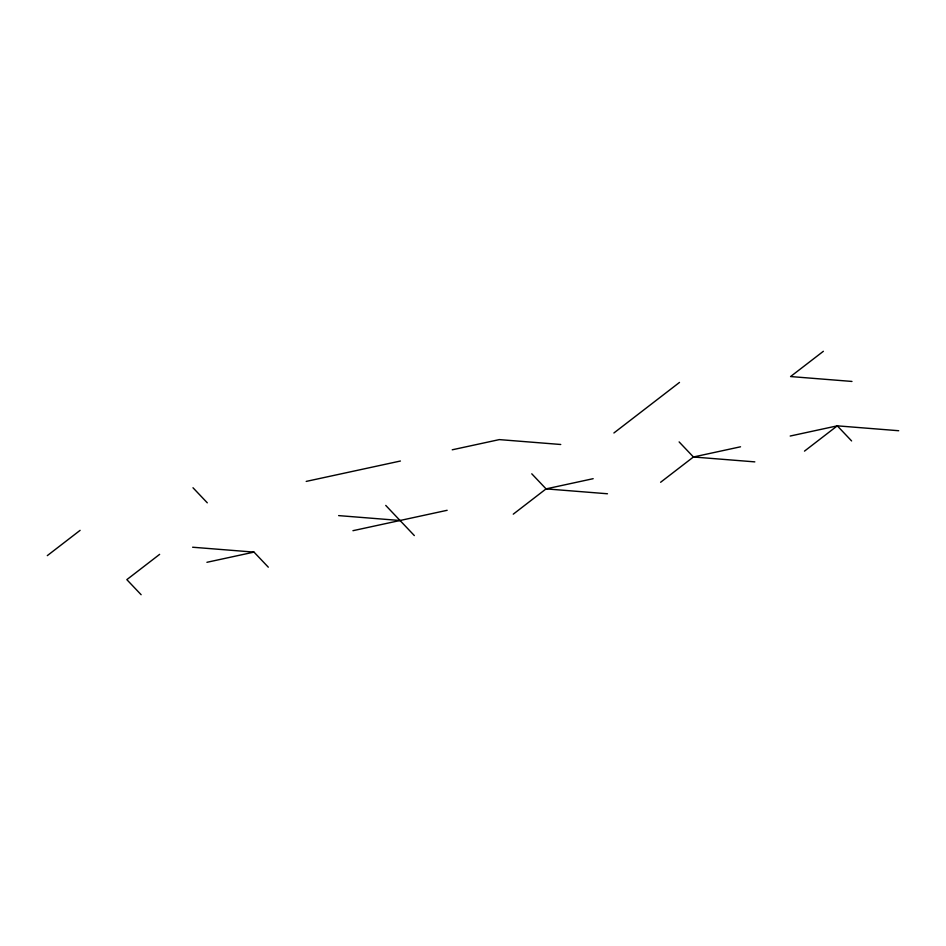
<?xml version="1.0" encoding="UTF-8"?>
<svg xmlns="http://www.w3.org/2000/svg" width="946" height="946" viewBox="0 0 946 946"><rect width="100%" height="100%" fill="white"/><g stroke="black" fill="none" stroke-linecap="round" stroke-linejoin="round"><path stroke-width="1.42" d="M47.3 555.633L80.103 530.351M159.638 554.356L126.835 579.638L141.131 594.715M613.895 432.984L679.5 382.421M513.264 514.163L546.067 488.881L593.166 478.688M823.375 351.285L790.572 376.555L851.968 381.439M660.615 482.271L693.43 456.989L740.529 446.796M804.49 451.124L837.293 425.842L898.7 430.726M306.208 481.408L400.418 461.021M452.235 449.799L499.334 439.606L560.742 444.49M206.914 562.302L254.013 552.109L268.309 567.186M352.941 530.694L447.151 510.296M790.194 436.035L837.293 425.842L851.601 440.931M754.825 461.873L693.43 456.989L679.122 441.912M607.474 493.765L546.067 488.881L531.77 473.804M338.633 515.605L400.04 520.501M192.617 547.226L254.013 552.109M385.743 505.412L414.336 535.578M192.984 487.746L207.292 502.823"/></g></svg>
